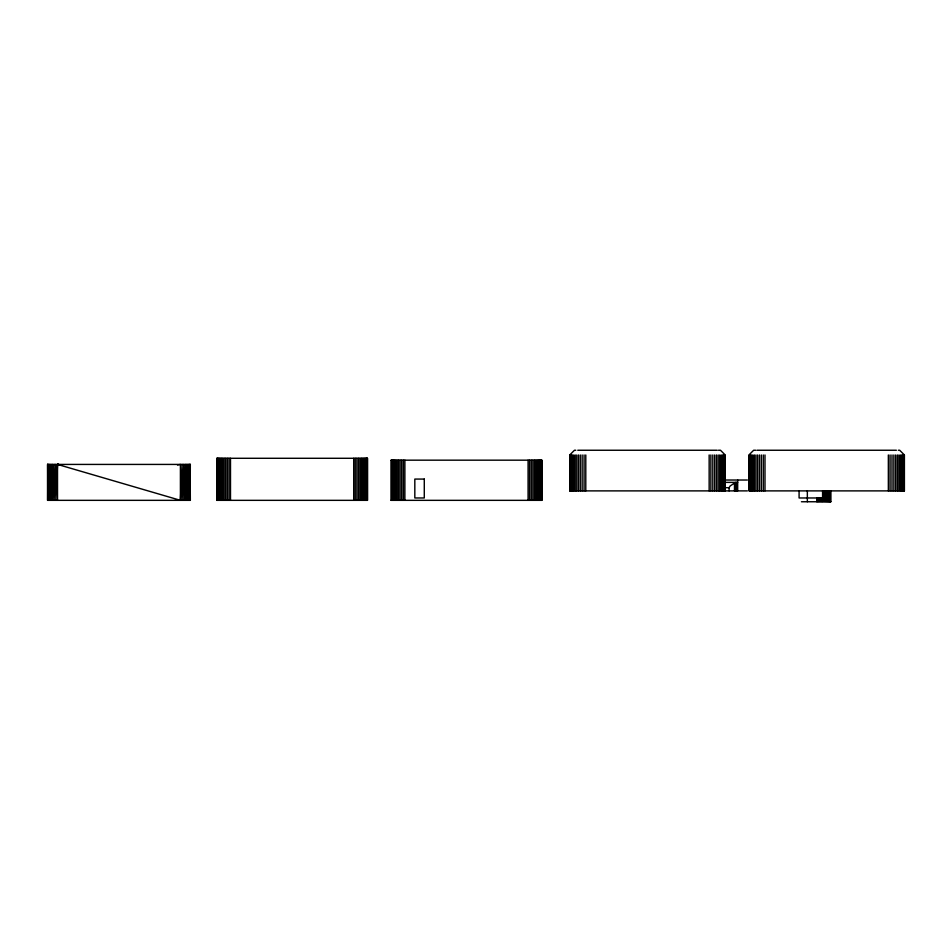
<?xml version="1.0" encoding="UTF-8"?>
<svg xmlns="http://www.w3.org/2000/svg" width="952" height="952" viewBox="0 0 952 952"><rect width="100%" height="100%" fill="white"/><g stroke="black" fill="none" stroke-linecap="round" stroke-linejoin="round"><path stroke-width="1.43" d="M737.681 490.887L737.681 480.022M189.924 480.224L190.174 500.335L190.317 464.421L47.6 464.421L47.755 500.335L48.195 464.421L48.195 500.335L48.933 464.421L48.933 500.335L49.921 464.421L49.921 500.335L51.146 464.421L51.146 500.335L52.562 464.421L52.562 500.335L54.133 464.421L54.133 500.335L55.799 464.421L55.799 500.335L57.525 464.421L180.404 500.335L182.118 464.421L182.118 500.335L183.795 464.421L183.795 500.335L185.354 464.421L185.354 500.335L186.782 464.421L186.782 500.335L187.996 464.421L187.996 500.335L188.996 464.421L188.996 500.335L189.722 464.421L189.722 500.335L190.174 464.421L190.317 500.335L47.6 500.335L47.755 464.421L48.076 490.28M729.113 490.887L729.113 487.698L730.101 486.032L735.527 482.378L735.527 490.887M177.512 465.052L180.404 464.421L180.404 500.335M575.782 450.248L574.461 450.248L569.736 454.973L569.736 490.887L747.368 490.887M577.769 450.248L717.177 450.248M718.451 450.248L720.486 450.248L725.21 454.973L725.21 490.887M755.686 450.248L753.651 450.248L748.927 454.973L748.927 490.887L904.4 490.887L904.4 454.973L899.676 450.248L898.355 450.248M756.959 450.248L896.367 450.248M216.723 500.335L367.484 500.335L367.484 458.281L216.723 458.281L216.818 500.335M391.105 460.173L541.855 460.173L541.855 500.335L391.105 500.335M725.21 480.022L747.368 480.022M725.21 482.378L737.681 482.378M725.103 487.698L729.113 487.698M822.587 497.967L799.085 497.967L799.085 490.887M801.441 501.752L830.858 501.752M57.525 464.421L61.904 465.123L57.525 464.421L61.88 465.1L57.525 464.421L57.525 500.335M904.293 454.973L904.293 490.887M903.936 454.973L903.936 490.887M903.353 454.973L903.353 490.887M902.544 454.973L902.544 490.887M901.532 454.973L901.532 490.887M900.306 454.973L900.306 490.887M898.914 454.973L898.914 490.887M897.367 454.973L897.367 490.887M895.677 454.973L895.677 490.887M893.88 454.973L893.88 490.887M892 454.973L892 490.887M890.061 454.973L890.061 490.887M888.347 454.973L888.347 490.887M830.751 490.887L830.751 501.752M830.453 490.887L830.453 501.752M829.954 490.887L829.954 501.752M829.275 490.887L829.275 501.752M828.43 490.887L828.43 501.752M827.443 490.887L827.443 501.752M826.336 490.887L826.336 501.752M825.146 490.887L825.146 501.752M823.885 490.887L823.885 501.752M822.587 490.887L822.587 501.752M821.29 497.967L821.29 501.752M820.029 497.967L820.029 501.752M818.827 497.967L818.827 501.752M817.72 497.967L817.72 501.752M816.745 497.967L816.745 501.752M807.344 490.887L807.344 501.752M764.98 454.973L764.98 490.887M763.254 454.973L763.254 490.887M761.314 454.973L761.314 490.887M759.434 454.973L759.434 490.887M757.637 454.973L757.637 490.887M755.959 454.973L755.959 490.887M754.4 454.973L754.4 490.887M753.008 454.973L753.008 490.887M751.794 454.973L751.794 490.887M750.771 454.973L750.771 490.887M749.962 454.973L749.962 490.887M749.379 454.973L749.379 490.887M736.598 482.378L736.598 490.887M734.48 482.712L734.48 490.887M724.758 454.973L724.758 490.887M724.174 454.973L724.174 490.887M723.365 454.973L723.365 490.887M722.342 454.973L722.342 490.887M721.128 454.973L721.128 490.887M719.736 454.973L719.736 490.887M718.177 454.973L718.177 490.887M716.499 454.973L716.499 490.887M714.702 454.973L714.702 490.887M712.822 454.973L712.822 490.887M710.882 454.973L710.882 490.887M709.157 454.973L709.157 490.887M585.789 454.973L585.789 490.887M584.076 454.973L584.076 490.887M582.136 454.973L582.136 490.887M580.256 454.973L580.256 490.887M578.459 454.973L578.459 490.887M576.769 454.973L576.769 490.887M575.222 454.973L575.222 490.887M573.83 454.973L573.83 490.887M572.604 454.973L572.604 490.887M571.593 454.973L571.593 490.887M570.784 454.973L570.784 490.887M570.2 454.973L570.2 490.887M569.843 454.973L569.843 490.887M541.771 460.173L541.771 500.335M541.462 460.173L541.462 500.335M540.962 460.173L540.962 500.335M540.272 460.173L540.272 500.335M539.403 460.173L539.403 500.335M538.356 460.173L538.356 500.335M537.166 460.173L537.166 500.335M535.845 460.173L535.845 500.335M534.405 460.173L534.405 500.335M532.87 460.173L532.87 500.335M531.264 460.173L531.264 500.335M529.598 460.173L529.598 500.335M528.086 460.173L528.086 500.335M404.874 460.173L404.874 500.335M403.362 460.173L403.362 500.335M401.708 460.173L401.708 500.335M400.102 460.173L400.102 500.335M398.567 460.173L398.567 500.335M397.115 460.173L397.115 500.335M395.794 460.173L395.794 500.335M394.604 460.173L394.604 500.335M393.569 460.173L393.569 500.335M392.688 460.173L392.688 500.335M391.998 460.173L391.998 500.335M391.498 460.173L391.498 500.335M391.201 460.173L391.201 500.335M367.389 458.281L367.389 500.335M367.079 458.281L367.079 500.335M366.579 458.281L366.579 500.335M365.889 458.281L365.889 500.335M365.021 458.281L365.021 500.335M363.985 458.281L363.985 500.335M362.795 458.281L362.795 500.335M361.462 458.281L361.462 500.335M360.023 458.281L360.023 500.335M358.488 458.281L358.488 500.335M356.881 458.281L356.881 500.335M355.227 458.281L355.227 500.335M353.716 458.281L353.716 500.335M230.491 458.281L230.491 500.335M228.98 458.281L228.98 500.335M227.326 458.281L227.326 500.335M225.719 458.281L225.719 500.335M224.184 458.281L224.184 500.335M222.744 458.281L222.744 500.335M221.411 458.281L221.411 500.335M220.221 458.281L220.221 500.335M219.186 458.281L219.186 500.335M218.317 458.281L218.317 500.335M217.627 458.281L217.627 500.335M217.115 458.281L217.115 500.335M190.174 464.421L190.317 500.335M47.755 464.421L47.755 500.335M47.6 464.421L47.6 500.335M424.283 479.07L414.822 479.07L414.822 497.967L424.283 497.967L424.283 479.07"/></g></svg>
